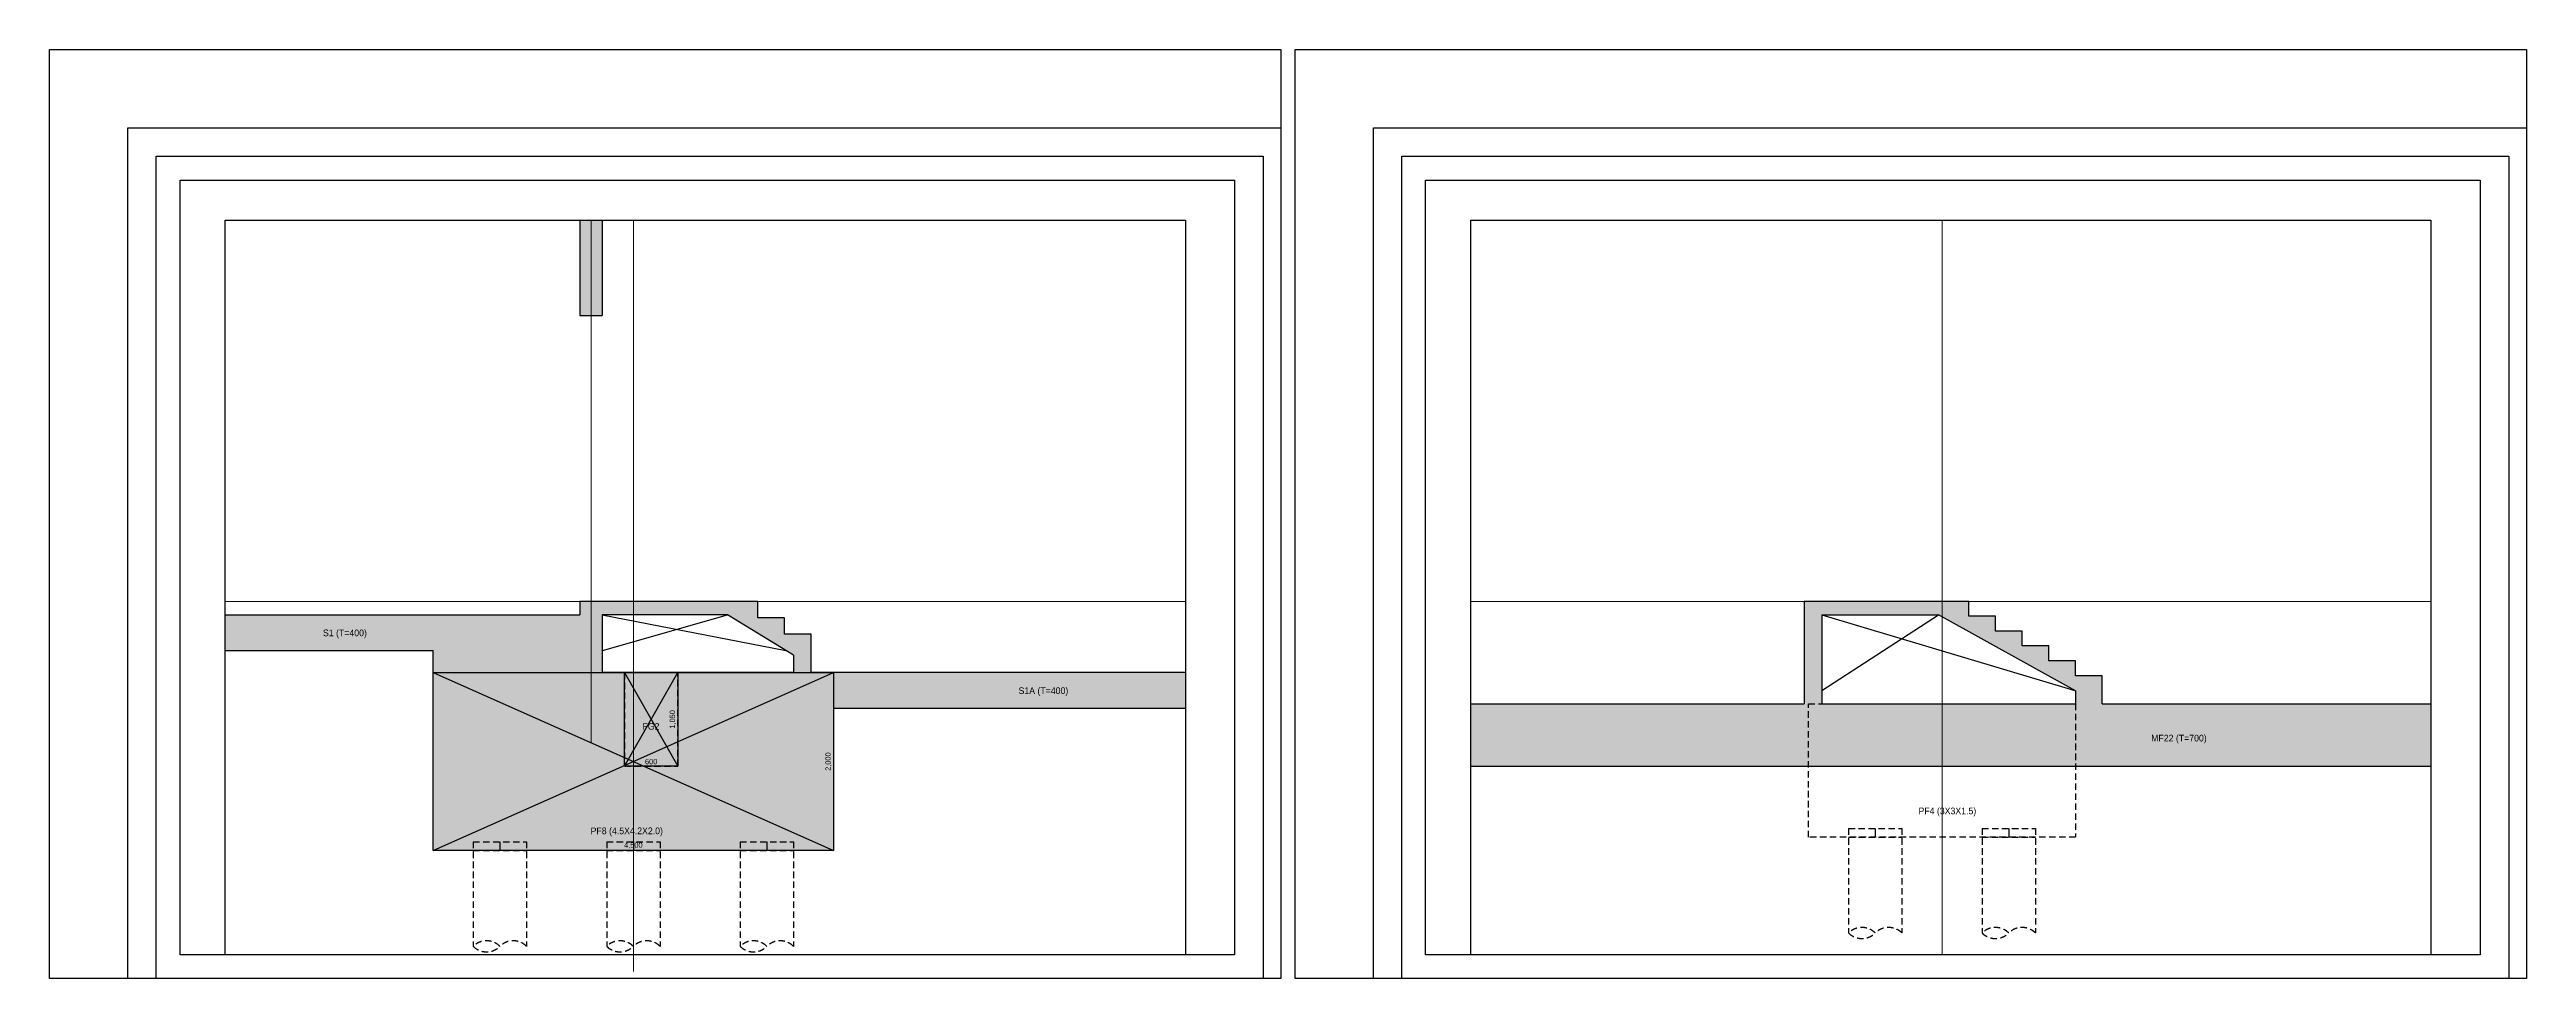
# Model space of a CAD drawing. Header units: millimetres. Extents: x 0 to 159189, y 0 to 10440.
# Drawn here: x 0 to 27840, y 0 to 10440 of the extents above; entities that cross this region are included whole.
import ezdxf
from ezdxf.enums import TextEntityAlignment as Align

# ---------------------------------------------------------------- set-up
doc = ezdxf.new("R2010")
doc.units = ezdxf.units.MM
doc.header["$LTSCALE"] = 40
doc.linetypes.add('HID', pattern=[2.8, 1.8, -1])
doc.linetypes.add('HIDDEN', pattern=[9.525, 6.35, -3.175])
doc.layers.get('Defpoints').update_dxf_attribs({"color": 161})
for name, color, linetype in [('A-CON', 2, 'Continuous'), ('A-CON-HID', 4, 'HID'), ('OPEN', 1, 'HID'), ('구조SOLID', 253, 'Continuous'), ('기초', 5, 'HIDDEN')]:
    doc.layers.add(name, color=color, linetype=linetype)
doc.layers.add('AS-HIDLINE', color=205, linetype='Continuous', plot=False)
doc.layers.add('NOPLOT', color=191, linetype='Continuous', plot=False)
doc.layers.add('CEN', color=1, linetype='Continuous', lineweight=9)
doc.styles.add('Gdim', font='Dotum.ttf')
doc.dimstyles.new('G-Xdim', dxfattribs={"dimscale": 30, "dimtxt": 2, "dimasz": 1, "dimexe": 1.2, "dimexo": 1.2, "dimgap": 0, "dimtad": 1, "dimdec": 1, "dimdsep": 46, "dimlunit": 6, "dimtxsty": 'Gdim', "dimcen": 1, "dimse1": 1, "dimse2": 1, "dimsd1": 1, "dimsd2": 1, "dimclrd": 1, "dimclre": 1, "dimclrt": 256, "dimadec": 0, "dimazin": 0, "dimtfac": 1, "dimtdec": 1, "dimtix": 1, "dimtmove": 2, "dimatfit": 1, "dimfxl": 0, "dimtolj": 1, "dimlwd": -1, "dimlwe": -1, "dimarcsym": 0})

# ---------------------------------------------------------------- blocks, each defined once
blk = doc.blocks.new('*D27')
at = {"layer": 'Defpoints', "color": 0, "linetype": 'Continuous', "transparency": 16777216}
for p in [(-570, -2000), (3930, -1980), (3930, -2000)]:
    blk.add_point(p, dxfattribs=at)
at = {"layer": 'AS-HIDLINE', "linetype": 'Continuous', "transparency": 16777216, "insert": (1680, -1944), "char_height": 60, "attachment_point": 5, "style": 'Gdim'}
blk.add_mtext('\\A1;4,500', dxfattribs=at)
blk = doc.blocks.new('*D28')
at = {"layer": 'Defpoints', "color": 0, "linetype": 'Continuous', "transparency": 16777216}
for p in [(3930, 0), (3910, 0), (3930, -2000)]:
    blk.add_point(p, dxfattribs=at)
at = {"layer": 'AS-HIDLINE', "linetype": 'Continuous', "transparency": 16777216, "insert": (3874, -1000), "char_height": 60, "attachment_point": 5, "rotation": 90, "style": 'Gdim'}
blk.add_mtext('\\A1;2,000', dxfattribs=at)
blk = doc.blocks.new('*D17')
at = {"layer": 'Defpoints', "color": 0, "linetype": 'Continuous', "transparency": 16777216}
for p in [(-550, -1050), (50, -1030), (50, -1050)]:
    blk.add_point(p, dxfattribs=at)
at = {"layer": 'AS-HIDLINE', "linetype": 'Continuous', "transparency": 16777216, "insert": (-250, -1000), "char_height": 60, "attachment_point": 5, "style": 'Gdim'}
blk.add_mtext('\\A1;600', dxfattribs=at)
blk = doc.blocks.new('*D18')
at = {"layer": 'Defpoints', "color": 0, "linetype": 'Continuous', "transparency": 16777216}
for p in [(50, 0), (30, 0), (50, -1050)]:
    blk.add_point(p, dxfattribs=at)
at = {"layer": 'AS-HIDLINE', "linetype": 'Continuous', "transparency": 16777216, "insert": (-6, -525), "char_height": 60, "attachment_point": 5, "rotation": 90, "style": 'Gdim'}
blk.add_mtext('\\A1;1,050', dxfattribs=at)
blk = doc.blocks.new('A$Cf0a9e6a6')
at = {"layer": 'NOPLOT'}
for points in [[(15160, -760), (15160, -11200), (1320, -11200), (1320, -760), (15160, -760)], [(2200, -11200), (2200, -1640), (15160, -1640)], [(2520, -11200), (2520, -1960), (14960, -1960), (14960, -11200)], [(3294, -10933), (3294, -2679), (14087, -2679), (14087, -10933)]]:
    blk.add_lwpolyline(points, dxfattribs=at)
blk.add_lwpolyline([(2787, -10933), (2787, -2227), (14640, -2227), (14640, -10933)], close=True, dxfattribs=at)
blk = doc.blocks.new('파일')
at = {"layer": 'NOPLOT'}
blk.add_line((371, 890, 0), (371, 790, 0), dxfattribs=at)
at = {"layer": 'NOPLOT', "linetype": 'HID'}
blk.add_line((71, 790, 0), (671, 790, 0), dxfattribs=at)
at = {"layer": '기초', "linetype": 'HID'}
for p, q in [((71, 890, 0), (671, 890, 0)), ((71, 890, 0), (71, -286, 0)), ((671, 890, 0), (671, -286, 0))]:
    blk.add_line(p, q, dxfattribs=at)
for centre, start, end in [((221, -436, 0), 45, 135), ((521, -436, 0), 45, 135), ((221, -136, 0), 225, 315)]:
    blk.add_arc(centre, 212, start, end, dxfattribs=at)
blk = doc.blocks.new('*U13')
at = {"layer": 'AS-HIDLINE', "linetype": 'Continuous'}
for p, q in [((-570.09, -2000), (3929.91, 0)), ((-570.09, 0), (3929.91, -2000))]:
    blk.add_line(p, q, dxfattribs=at)
blk.add_lwpolyline([(-570.09, -2000), (-570.09, 0), (3929.91, 0), (3929.91, -2000)], close=True, dxfattribs=at)
dim = blk.add_linear_dim(base=(3910.04, 0), p1=(3929.91, -2000), p2=(3929.91, 0), angle=90, dimstyle='G-Xdim', override={"dimtxsty": 'Gdim'}, dxfattribs=at)
dim.commit()
dim.dimension.update_dxf_attribs({"geometry": '*D28', "text_midpoint": (3874.21, -1000)})
dim = blk.add_linear_dim(base=(3929.91, -1980.06), p1=(-570.09, -2000), p2=(3929.91, -2000), dimstyle='G-Xdim', override={"dimtxsty": 'Gdim'}, dxfattribs=at)
dim.commit()
dim.dimension.update_dxf_attribs({"geometry": '*D27', "text_midpoint": (1679.91, -1944.24)})
blk = doc.blocks.new('*U5')
at = {"layer": 'AS-HIDLINE', "linetype": 'Continuous'}
for p, q in [((-550, -1050), (50, 0)), ((-550, 0), (50, -1050))]:
    blk.add_line(p, q, dxfattribs=at)
blk.add_lwpolyline([(-550, -1050), (-550, 0), (50, 0), (50, -1050)], close=True, dxfattribs=at)
dim = blk.add_linear_dim(base=(30.13, 0), p1=(50, -1050), p2=(50, 0), angle=90, dimstyle='G-Xdim', override={"dimtxsty": 'Gdim'}, dxfattribs=at)
dim.commit()
dim.dimension.update_dxf_attribs({"geometry": '*D18', "text_midpoint": (-5.69, -525)})
dim = blk.add_linear_dim(base=(50, -1030.06), p1=(-550, -1050), p2=(50, -1050), dimstyle='G-Xdim', override={"dimtxsty": 'Gdim'}, dxfattribs=at)
dim.commit()
dim.dimension.update_dxf_attribs({"geometry": '*D17', "text_midpoint": (-250, -1000.02)})

msp = doc.modelspace()

# ---------------------------------------------------------------- hatches: boundary and pattern name
at = {"layer": '구조SOLID'}
h = msp.add_hatch(color=256, dxfattribs=at)
h.dxf.hatch_style = 1
h.paths.add_polyline_path([(6212, 8521), (5962, 8521), (5962, 7452), (6212, 7452)])
h = msp.add_hatch(color=256, dxfattribs=at)
h.dxf.hatch_style = 1
h.paths.add_polyline_path([(8812, 3037), (12767, 3037), (12767, 3437), (8562, 3437), (8562, 3870), (8262, 3870), (8262, 4053), (7962, 4053), (7962, 4237), (5962, 4237), (5962, 4087), (1974, 4087), (1974, 3687), (4312, 3687), (4312, 1437), (8812, 1437)])
h.paths.add_polyline_path([(6212, 3437), (6212, 4087), (7620, 4087), (8362, 3633), (8362, 3437)], flags=16)
h = msp.add_hatch(color=256, dxfattribs=at)
h.dxf.hatch_style = 1
h.paths.add_polyline_path([(26767, 3087), (23071, 3087), (23071, 3403), (22771, 3403), (22771, 3570), (22471, 3570), (22471, 3737), (22171, 3737), (22171, 3903), (21871, 3903), (21871, 4070), (21571, 4070), (21571, 4237), (19721, 4237), (19721, 3087), (15974, 3087), (15974, 2387), (26767, 2387)])
h.paths.add_polyline_path([(19921, 3087), (19921, 4087), (21232, 4087), (22771, 3232), (22771, 3087)], flags=16)

# ---------------------------------------------------------------- linework, layer by layer
at = {"layer": 'A-CON'}
for p, q in [((5962, 8521), (5962, 7452)), ((6212, 8521), (6212, 7452)), ((5962, 7452), (6212, 7452)), ((5962, 4237), (5962, 4087)), ((7962, 4237), (5962, 4237)), ((7962, 4053), (7962, 4237)), ((21571, 4237), (19721, 4237)), ((19721, 4237), (19721, 3087)), ((21571, 4070), (21571, 4237)), ((1974, 4087), (5962, 4087)), ((6212, 4087, 0), (6212, 3437, 0)), ((7620, 4087), (6212, 4087)), ((8362, 3633), (7620, 4087)), ((8262, 4053), (7962, 4053)), ((8262, 3870), (8262, 4053)), ((19921, 4087), (21232, 4087)), ((19921, 4087), (19921, 3087)), ((22771, 3232), (21232, 4087)), ((21871, 4070), (21571, 4070)), ((21871, 3903), (21871, 4070)), ((22171, 3903), (21871, 3903)), ((22171, 3737), (22171, 3903)), ((1974, 3687), (4312, 3687)), ((4312, 1437), (4312, 3687)), ((8562, 3870), (8262, 3870)), ((8362, 3633), (8362, 3437)), ((8562, 3437), (8562, 3870)), ((22471, 3737), (22171, 3737)), ((22471, 3570), (22471, 3737)), ((8362, 3437), (6212, 3437)), ((12767, 3437), (8562, 3437)), ((22771, 3570), (22471, 3570)), ((22771, 3403), (22771, 3570)), ((23071, 3403), (22771, 3403)), ((23071, 3087), (23071, 3403)), ((15974, 3087), (19721, 3087)), ((19921, 3087), (22771, 3087)), ((22771, 3232), (22771, 3087)), ((23071, 3087), (26767, 3087)), ((8812, 3037), (12767, 3037)), ((8812, 3037), (8812, 1437)), ((15974, 2387), (26767, 2387)), ((8812, 1437), (4312, 1437))]:
    msp.add_line(p, q, dxfattribs=at)
at = {"layer": 'A-CON-HID', "linetype": 'HID', "elevation": 0}
msp.add_lwpolyline([(6462, 3437), (6462, 2387), (7062, 2387), (7062, 3437)], close=True, dxfattribs=at)
at = {"layer": 'CEN'}
for p, q in [((6087, 8521), (6087, 2657)), ((6562, 8521), (6562, 79)), ((21271, 8521), (21271, 267)), ((1974, 4237), (12767, 4237)), ((15974, 4237), (26767, 4237))]:
    msp.add_line(p, q, dxfattribs=at)
at = {"layer": 'NOPLOT'}
for points in [[(27840, 10440), (27840, 0), (14000, 0), (14000, 10440), (27840, 10440)], [(14880, 0), (14880, 9560), (27840, 9560)], [(15200, 0), (15200, 9240), (27640, 9240), (27640, 0)], [(15974, 267), (15974, 8521), (26767, 8521), (26767, 267)]]:
    msp.add_lwpolyline(points, dxfattribs=at)
msp.add_lwpolyline([(15467, 267), (15467, 8973), (27320, 8973), (27320, 267)], close=True, dxfattribs=at)
at = {"layer": 'OPEN', "linetype": 'Continuous'}
for p, q in [((6212, 4087), (8275, 3687)), ((6215, 3687), (7620, 4087)), ((19921, 4087), (22762, 3237)), ((19921, 3237), (21232, 4087))]:
    msp.add_line(p, q, dxfattribs=at)
at = {"layer": '기초', "linetype": 'HID'}
msp.add_lwpolyline([(19771, 3087), (22771, 3087), (22771, 1587), (19771, 1587)], close=True, dxfattribs=at)

# ---------------------------------------------------------------- block references
at = {"layer": 'AS-HIDLINE', "linetype": 'Continuous'}
for name, p in [('*U13', (4882, 3437)), ('*U5', (7012, 3437))]:
    msp.add_blockref(name, p, dxfattribs=at)
at = {"layer": 'NOPLOT'}
msp.add_blockref('A$Cf0a9e6a6', (-1320, 11200), dxfattribs=at)
at = {"layer": '기초'}
for p in [(20150, 797, 0), (21650, 797, 0), (4691, 647, 0), (6191, 647, 0), (7691, 647, 0)]:
    msp.add_blockref('파일', p, dxfattribs=at)

# ---------------------------------------------------------------- texts
at = {"layer": 'AS-HIDLINE', "linetype": 'Continuous', "style": 'Gdim'}
for s, p in [('S1 (T=400)', (3320, 3884)), ('S1A (T=400)', (11171, 3234)), ('FG2', (6760, 2833, 0)), ('MF22 (T=700)', (23934, 2701)), ('PF8 (4.5X4.2X2.0)', (6488, 1659)), ('PF4 (3X3X1.5)', (21331, 1883))]:
    msp.add_text(s, height=75, dxfattribs=at).set_placement(p, align=Align.MIDDLE_CENTER)

doc.saveas('drawing.dxf')
